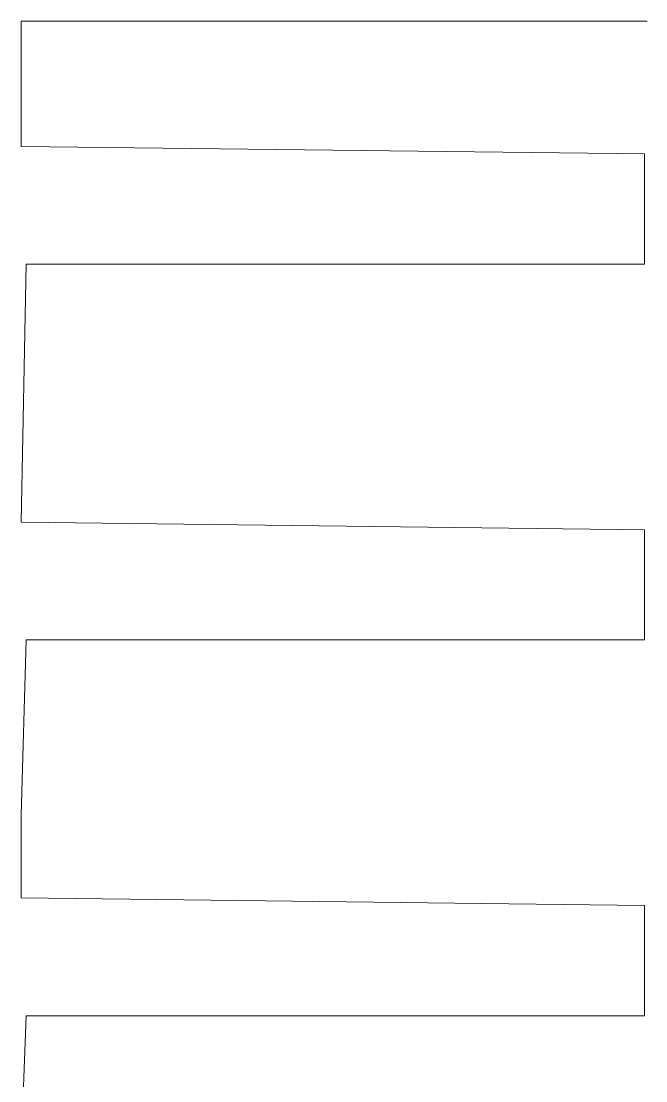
# Model space of a CAD drawing. Header units: centimetres. Extents: x -10.4 to 10.4, y -10.8 to 7.6.
# Drawn here: x -8.678 to -7.267, y 5.24 to 7.633 of the extents above; entities that cross this region are included whole.
import ezdxf
from ezdxf.lldxf.tags import DXFTag

# ---------------------------------------------------------------- set-up
doc = ezdxf.new("R2010")
doc.units = ezdxf.units.CM
doc.header["$MEASUREMENT"] = 0
doc.layers.add('layer 1', color=7, linetype='Continuous')
tags = doc.linetypes.add('New Line1384', pattern=[0.2, 0.1, -0.1]).pattern_tags.tags
tags[6:7] = [DXFTag(74, 4), DXFTag(75, 0), DXFTag(340, '0'), DXFTag(46, 1.0), DXFTag(50, 0.0), DXFTag(44, 0.0), DXFTag(45, 0.0)]
tags[4:5] = [DXFTag(74, 4), DXFTag(75, 0), DXFTag(340, '0'), DXFTag(46, 1.0), DXFTag(50, 0.0), DXFTag(44, 0.0), DXFTag(45, 0.0)]
tags = doc.linetypes.add('New Line1385', pattern=[0.2, 0.1, -0.1]).pattern_tags.tags
tags[6:7] = [DXFTag(74, 4), DXFTag(75, 0), DXFTag(340, '0'), DXFTag(46, 1.0), DXFTag(50, 0.0), DXFTag(44, 0.0), DXFTag(45, 0.0)]
tags[4:5] = [DXFTag(74, 4), DXFTag(75, 0), DXFTag(340, '0'), DXFTag(46, 1.0), DXFTag(50, 0.0), DXFTag(44, 0.0), DXFTag(45, 0.0)]
tags = doc.linetypes.add('New Line1386', pattern=[0.2, 0.1, -0.1]).pattern_tags.tags
tags[6:7] = [DXFTag(74, 4), DXFTag(75, 0), DXFTag(340, '0'), DXFTag(46, 1.0), DXFTag(50, 0.0), DXFTag(44, 0.0), DXFTag(45, 0.0)]
tags[4:5] = [DXFTag(74, 4), DXFTag(75, 0), DXFTag(340, '0'), DXFTag(46, 1.0), DXFTag(50, 0.0), DXFTag(44, 0.0), DXFTag(45, 0.0)]
tags = doc.linetypes.add('New Line1387', pattern=[0.2, 0.1, -0.1]).pattern_tags.tags
tags[6:7] = [DXFTag(74, 4), DXFTag(75, 0), DXFTag(340, '0'), DXFTag(46, 1.0), DXFTag(50, 0.0), DXFTag(44, 0.0), DXFTag(45, 0.0)]
tags[4:5] = [DXFTag(74, 4), DXFTag(75, 0), DXFTag(340, '0'), DXFTag(46, 1.0), DXFTag(50, 0.0), DXFTag(44, 0.0), DXFTag(45, 0.0)]
tags = doc.linetypes.add('New Line1388', pattern=[0.2, 0.1, -0.1]).pattern_tags.tags
tags[6:7] = [DXFTag(74, 4), DXFTag(75, 0), DXFTag(340, '0'), DXFTag(46, 1.0), DXFTag(50, 0.0), DXFTag(44, 0.0), DXFTag(45, 0.0)]
tags[4:5] = [DXFTag(74, 4), DXFTag(75, 0), DXFTag(340, '0'), DXFTag(46, 1.0), DXFTag(50, 0.0), DXFTag(44, 0.0), DXFTag(45, 0.0)]
tags = doc.linetypes.add('New Line1389', pattern=[0.2, 0.1, -0.1]).pattern_tags.tags
tags[6:7] = [DXFTag(74, 4), DXFTag(75, 0), DXFTag(340, '0'), DXFTag(46, 1.0), DXFTag(50, 0.0), DXFTag(44, 0.0), DXFTag(45, 0.0)]
tags[4:5] = [DXFTag(74, 4), DXFTag(75, 0), DXFTag(340, '0'), DXFTag(46, 1.0), DXFTag(50, 0.0), DXFTag(44, 0.0), DXFTag(45, 0.0)]
tags = doc.linetypes.add('New Line1390', pattern=[0.2, 0.1, -0.1]).pattern_tags.tags
tags[6:7] = [DXFTag(74, 4), DXFTag(75, 0), DXFTag(340, '0'), DXFTag(46, 1.0), DXFTag(50, 0.0), DXFTag(44, 0.0), DXFTag(45, 0.0)]
tags[4:5] = [DXFTag(74, 4), DXFTag(75, 0), DXFTag(340, '0'), DXFTag(46, 1.0), DXFTag(50, 0.0), DXFTag(44, 0.0), DXFTag(45, 0.0)]
tags = doc.linetypes.add('New Line1391', pattern=[0.2, 0.1, -0.1]).pattern_tags.tags
tags[6:7] = [DXFTag(74, 4), DXFTag(75, 0), DXFTag(340, '0'), DXFTag(46, 1.0), DXFTag(50, 0.0), DXFTag(44, 0.0), DXFTag(45, 0.0)]
tags[4:5] = [DXFTag(74, 4), DXFTag(75, 0), DXFTag(340, '0'), DXFTag(46, 1.0), DXFTag(50, 0.0), DXFTag(44, 0.0), DXFTag(45, 0.0)]
tags = doc.linetypes.add('New Line1392', pattern=[0.2, 0.1, -0.1]).pattern_tags.tags
tags[6:7] = [DXFTag(74, 4), DXFTag(75, 0), DXFTag(340, '0'), DXFTag(46, 1.0), DXFTag(50, 0.0), DXFTag(44, 0.0), DXFTag(45, 0.0)]
tags[4:5] = [DXFTag(74, 4), DXFTag(75, 0), DXFTag(340, '0'), DXFTag(46, 1.0), DXFTag(50, 0.0), DXFTag(44, 0.0), DXFTag(45, 0.0)]
tags = doc.linetypes.add('New Line1393', pattern=[0.2, 0.1, -0.1]).pattern_tags.tags
tags[6:7] = [DXFTag(74, 4), DXFTag(75, 0), DXFTag(340, '0'), DXFTag(46, 1.0), DXFTag(50, 0.0), DXFTag(44, 0.0), DXFTag(45, 0.0)]
tags[4:5] = [DXFTag(74, 4), DXFTag(75, 0), DXFTag(340, '0'), DXFTag(46, 1.0), DXFTag(50, 0.0), DXFTag(44, 0.0), DXFTag(45, 0.0)]
tags = doc.linetypes.add('New Line1394', pattern=[0.2, 0.1, -0.1]).pattern_tags.tags
tags[6:7] = [DXFTag(74, 4), DXFTag(75, 0), DXFTag(340, '0'), DXFTag(46, 1.0), DXFTag(50, 0.0), DXFTag(44, 0.0), DXFTag(45, 0.0)]
tags[4:5] = [DXFTag(74, 4), DXFTag(75, 0), DXFTag(340, '0'), DXFTag(46, 1.0), DXFTag(50, 0.0), DXFTag(44, 0.0), DXFTag(45, 0.0)]
tags = doc.linetypes.add('New Line1395', pattern=[0.2, 0.1, -0.1]).pattern_tags.tags
tags[6:7] = [DXFTag(74, 4), DXFTag(75, 0), DXFTag(340, '0'), DXFTag(46, 1.0), DXFTag(50, 0.0), DXFTag(44, 0.0), DXFTag(45, 0.0)]
tags[4:5] = [DXFTag(74, 4), DXFTag(75, 0), DXFTag(340, '0'), DXFTag(46, 1.0), DXFTag(50, 0.0), DXFTag(44, 0.0), DXFTag(45, 0.0)]
tags = doc.linetypes.add('New Line1396', pattern=[0.2, 0.1, -0.1]).pattern_tags.tags
tags[6:7] = [DXFTag(74, 4), DXFTag(75, 0), DXFTag(340, '0'), DXFTag(46, 1.0), DXFTag(50, 0.0), DXFTag(44, 0.0), DXFTag(45, 0.0)]
tags[4:5] = [DXFTag(74, 4), DXFTag(75, 0), DXFTag(340, '0'), DXFTag(46, 1.0), DXFTag(50, 0.0), DXFTag(44, 0.0), DXFTag(45, 0.0)]
tags = doc.linetypes.add('New Line1397', pattern=[0.2, 0.1, -0.1]).pattern_tags.tags
tags[6:7] = [DXFTag(74, 4), DXFTag(75, 0), DXFTag(340, '0'), DXFTag(46, 1.0), DXFTag(50, 0.0), DXFTag(44, 0.0), DXFTag(45, 0.0)]
tags[4:5] = [DXFTag(74, 4), DXFTag(75, 0), DXFTag(340, '0'), DXFTag(46, 1.0), DXFTag(50, 0.0), DXFTag(44, 0.0), DXFTag(45, 0.0)]
tags = doc.linetypes.add('New Line1398', pattern=[0.2, 0.1, -0.1]).pattern_tags.tags
tags[6:7] = [DXFTag(74, 4), DXFTag(75, 0), DXFTag(340, '0'), DXFTag(46, 1.0), DXFTag(50, 0.0), DXFTag(44, 0.0), DXFTag(45, 0.0)]
tags[4:5] = [DXFTag(74, 4), DXFTag(75, 0), DXFTag(340, '0'), DXFTag(46, 1.0), DXFTag(50, 0.0), DXFTag(44, 0.0), DXFTag(45, 0.0)]
tags = doc.linetypes.add('New Line1399', pattern=[0.2, 0.1, -0.1]).pattern_tags.tags
tags[6:7] = [DXFTag(74, 4), DXFTag(75, 0), DXFTag(340, '0'), DXFTag(46, 1.0), DXFTag(50, 0.0), DXFTag(44, 0.0), DXFTag(45, 0.0)]
tags[4:5] = [DXFTag(74, 4), DXFTag(75, 0), DXFTag(340, '0'), DXFTag(46, 1.0), DXFTag(50, 0.0), DXFTag(44, 0.0), DXFTag(45, 0.0)]
tags = doc.linetypes.add('New Line1400', pattern=[0.2, 0.1, -0.1]).pattern_tags.tags
tags[6:7] = [DXFTag(74, 4), DXFTag(75, 0), DXFTag(340, '0'), DXFTag(46, 1.0), DXFTag(50, 0.0), DXFTag(44, 0.0), DXFTag(45, 0.0)]
tags[4:5] = [DXFTag(74, 4), DXFTag(75, 0), DXFTag(340, '0'), DXFTag(46, 1.0), DXFTag(50, 0.0), DXFTag(44, 0.0), DXFTag(45, 0.0)]
tags = doc.linetypes.add('New Line1401', pattern=[0.2, 0.1, -0.1]).pattern_tags.tags
tags[6:7] = [DXFTag(74, 4), DXFTag(75, 0), DXFTag(340, '0'), DXFTag(46, 1.0), DXFTag(50, 0.0), DXFTag(44, 0.0), DXFTag(45, 0.0)]
tags[4:5] = [DXFTag(74, 4), DXFTag(75, 0), DXFTag(340, '0'), DXFTag(46, 1.0), DXFTag(50, 0.0), DXFTag(44, 0.0), DXFTag(45, 0.0)]
tags = doc.linetypes.add('New Line1402', pattern=[0.2, 0.1, -0.1]).pattern_tags.tags
tags[6:7] = [DXFTag(74, 4), DXFTag(75, 0), DXFTag(340, '0'), DXFTag(46, 1.0), DXFTag(50, 0.0), DXFTag(44, 0.0), DXFTag(45, 0.0)]
tags[4:5] = [DXFTag(74, 4), DXFTag(75, 0), DXFTag(340, '0'), DXFTag(46, 1.0), DXFTag(50, 0.0), DXFTag(44, 0.0), DXFTag(45, 0.0)]
tags = doc.linetypes.add('New Line1403', pattern=[0.2, 0.1, -0.1]).pattern_tags.tags
tags[6:7] = [DXFTag(74, 4), DXFTag(75, 0), DXFTag(340, '0'), DXFTag(46, 1.0), DXFTag(50, 0.0), DXFTag(44, 0.0), DXFTag(45, 0.0)]
tags[4:5] = [DXFTag(74, 4), DXFTag(75, 0), DXFTag(340, '0'), DXFTag(46, 1.0), DXFTag(50, 0.0), DXFTag(44, 0.0), DXFTag(45, 0.0)]
tags = doc.linetypes.add('New Line1404', pattern=[0.2, 0.1, -0.1]).pattern_tags.tags
tags[6:7] = [DXFTag(74, 4), DXFTag(75, 0), DXFTag(340, '0'), DXFTag(46, 1.0), DXFTag(50, 0.0), DXFTag(44, 0.0), DXFTag(45, 0.0)]
tags[4:5] = [DXFTag(74, 4), DXFTag(75, 0), DXFTag(340, '0'), DXFTag(46, 1.0), DXFTag(50, 0.0), DXFTag(44, 0.0), DXFTag(45, 0.0)]
tags = doc.linetypes.add('New Line1405', pattern=[0.2, 0.1, -0.1]).pattern_tags.tags
tags[6:7] = [DXFTag(74, 4), DXFTag(75, 0), DXFTag(340, '0'), DXFTag(46, 1.0), DXFTag(50, 0.0), DXFTag(44, 0.0), DXFTag(45, 0.0)]
tags[4:5] = [DXFTag(74, 4), DXFTag(75, 0), DXFTag(340, '0'), DXFTag(46, 1.0), DXFTag(50, 0.0), DXFTag(44, 0.0), DXFTag(45, 0.0)]
tags = doc.linetypes.add('New Line1406', pattern=[0.2, 0.1, -0.1]).pattern_tags.tags
tags[6:7] = [DXFTag(74, 4), DXFTag(75, 0), DXFTag(340, '0'), DXFTag(46, 1.0), DXFTag(50, 0.0), DXFTag(44, 0.0), DXFTag(45, 0.0)]
tags[4:5] = [DXFTag(74, 4), DXFTag(75, 0), DXFTag(340, '0'), DXFTag(46, 1.0), DXFTag(50, 0.0), DXFTag(44, 0.0), DXFTag(45, 0.0)]
tags = doc.linetypes.add('New Line1407', pattern=[0.2, 0.1, -0.1]).pattern_tags.tags
tags[6:7] = [DXFTag(74, 4), DXFTag(75, 0), DXFTag(340, '0'), DXFTag(46, 1.0), DXFTag(50, 0.0), DXFTag(44, 0.0), DXFTag(45, 0.0)]
tags[4:5] = [DXFTag(74, 4), DXFTag(75, 0), DXFTag(340, '0'), DXFTag(46, 1.0), DXFTag(50, 0.0), DXFTag(44, 0.0), DXFTag(45, 0.0)]
tags = doc.linetypes.add('New Line1408', pattern=[0.2, 0.1, -0.1]).pattern_tags.tags
tags[6:7] = [DXFTag(74, 4), DXFTag(75, 0), DXFTag(340, '0'), DXFTag(46, 1.0), DXFTag(50, 0.0), DXFTag(44, 0.0), DXFTag(45, 0.0)]
tags[4:5] = [DXFTag(74, 4), DXFTag(75, 0), DXFTag(340, '0'), DXFTag(46, 1.0), DXFTag(50, 0.0), DXFTag(44, 0.0), DXFTag(45, 0.0)]
tags = doc.linetypes.add('New Line1409', pattern=[0.2, 0.1, -0.1]).pattern_tags.tags
tags[6:7] = [DXFTag(74, 4), DXFTag(75, 0), DXFTag(340, '0'), DXFTag(46, 1.0), DXFTag(50, 0.0), DXFTag(44, 0.0), DXFTag(45, 0.0)]
tags[4:5] = [DXFTag(74, 4), DXFTag(75, 0), DXFTag(340, '0'), DXFTag(46, 1.0), DXFTag(50, 0.0), DXFTag(44, 0.0), DXFTag(45, 0.0)]
tags = doc.linetypes.add('New Line1410', pattern=[0.2, 0.1, -0.1]).pattern_tags.tags
tags[6:7] = [DXFTag(74, 4), DXFTag(75, 0), DXFTag(340, '0'), DXFTag(46, 1.0), DXFTag(50, 0.0), DXFTag(44, 0.0), DXFTag(45, 0.0)]
tags[4:5] = [DXFTag(74, 4), DXFTag(75, 0), DXFTag(340, '0'), DXFTag(46, 1.0), DXFTag(50, 0.0), DXFTag(44, 0.0), DXFTag(45, 0.0)]
tags = doc.linetypes.add('New Line1411', pattern=[0.2, 0.1, -0.1]).pattern_tags.tags
tags[6:7] = [DXFTag(74, 4), DXFTag(75, 0), DXFTag(340, '0'), DXFTag(46, 1.0), DXFTag(50, 0.0), DXFTag(44, 0.0), DXFTag(45, 0.0)]
tags[4:5] = [DXFTag(74, 4), DXFTag(75, 0), DXFTag(340, '0'), DXFTag(46, 1.0), DXFTag(50, 0.0), DXFTag(44, 0.0), DXFTag(45, 0.0)]
tags = doc.linetypes.add('New Line1412', pattern=[0.2, 0.1, -0.1]).pattern_tags.tags
tags[6:7] = [DXFTag(74, 4), DXFTag(75, 0), DXFTag(340, '0'), DXFTag(46, 1.0), DXFTag(50, 0.0), DXFTag(44, 0.0), DXFTag(45, 0.0)]
tags[4:5] = [DXFTag(74, 4), DXFTag(75, 0), DXFTag(340, '0'), DXFTag(46, 1.0), DXFTag(50, 0.0), DXFTag(44, 0.0), DXFTag(45, 0.0)]
tags = doc.linetypes.add('New Line1413', pattern=[0.2, 0.1, -0.1]).pattern_tags.tags
tags[6:7] = [DXFTag(74, 4), DXFTag(75, 0), DXFTag(340, '0'), DXFTag(46, 1.0), DXFTag(50, 0.0), DXFTag(44, 0.0), DXFTag(45, 0.0)]
tags[4:5] = [DXFTag(74, 4), DXFTag(75, 0), DXFTag(340, '0'), DXFTag(46, 1.0), DXFTag(50, 0.0), DXFTag(44, 0.0), DXFTag(45, 0.0)]
tags = doc.linetypes.add('New Line1414', pattern=[0.2, 0.1, -0.1]).pattern_tags.tags
tags[6:7] = [DXFTag(74, 4), DXFTag(75, 0), DXFTag(340, '0'), DXFTag(46, 1.0), DXFTag(50, 0.0), DXFTag(44, 0.0), DXFTag(45, 0.0)]
tags[4:5] = [DXFTag(74, 4), DXFTag(75, 0), DXFTag(340, '0'), DXFTag(46, 1.0), DXFTag(50, 0.0), DXFTag(44, 0.0), DXFTag(45, 0.0)]
tags = doc.linetypes.add('New Line1415', pattern=[0.2, 0.1, -0.1]).pattern_tags.tags
tags[6:7] = [DXFTag(74, 4), DXFTag(75, 0), DXFTag(340, '0'), DXFTag(46, 1.0), DXFTag(50, 0.0), DXFTag(44, 0.0), DXFTag(45, 0.0)]
tags[4:5] = [DXFTag(74, 4), DXFTag(75, 0), DXFTag(340, '0'), DXFTag(46, 1.0), DXFTag(50, 0.0), DXFTag(44, 0.0), DXFTag(45, 0.0)]
tags = doc.linetypes.add('New Line1416', pattern=[0.2, 0.1, -0.1]).pattern_tags.tags
tags[6:7] = [DXFTag(74, 4), DXFTag(75, 0), DXFTag(340, '0'), DXFTag(46, 1.0), DXFTag(50, 0.0), DXFTag(44, 0.0), DXFTag(45, 0.0)]
tags[4:5] = [DXFTag(74, 4), DXFTag(75, 0), DXFTag(340, '0'), DXFTag(46, 1.0), DXFTag(50, 0.0), DXFTag(44, 0.0), DXFTag(45, 0.0)]

msp = doc.modelspace()

# ---------------------------------------------------------------- linework, layer by layer
at = {"layer": 'layer 1', "color": 5, "linetype": 'New Line1402', "lineweight": 9}
msp.add_open_spline([(-8.57658, 7.63338), (-8.57658, 7.63338), (-8.67837, 7.63338), (-8.67837, 7.63338)], degree=3, dxfattribs=at)
at = {"layer": 'layer 1', "color": 5, "linetype": 'New Line1403', "lineweight": 9}
msp.add_open_spline([(-8.67837, 7.63338), (-8.67837, 7.63338), (-8.67837, 7.35061), (-8.67837, 7.35061)], degree=3, dxfattribs=at)
at = {"layer": 'layer 1', "color": 5, "linetype": 'New Line1401', "lineweight": 9}
msp.add_open_spline([(-8.45771, 7.63338), (-8.45771, 7.63338), (-8.57658, 7.63338), (-8.57658, 7.63338)], degree=3, dxfattribs=at)
at = {"layer": 'layer 1', "color": 5, "linetype": 'New Line1400', "lineweight": 9}
msp.add_open_spline([(-8.42374, 7.63338), (-8.42374, 7.63338), (-8.45771, 7.63338), (-8.45771, 7.63338)], degree=3, dxfattribs=at)
at = {"layer": 'layer 1', "color": 5, "linetype": 'New Line1399', "lineweight": 9}
msp.add_open_spline([(-8.32194, 7.63338), (-8.32194, 7.63338), (-8.42374, 7.63338), (-8.42374, 7.63338)], degree=3, dxfattribs=at)
at = {"layer": 'layer 1', "color": 5, "linetype": 'New Line1398', "lineweight": 9}
msp.add_open_spline([(-8.24844, 7.63338), (-8.24844, 7.63338), (-8.32194, 7.63338), (-8.32194, 7.63338)], degree=3, dxfattribs=at)
at = {"layer": 'layer 1', "color": 5, "linetype": 'New Line1397', "lineweight": 9}
msp.add_open_spline([(-8.19754, 7.63338), (-8.19754, 7.63338), (-8.24844, 7.63338), (-8.24844, 7.63338)], degree=3, dxfattribs=at)
at = {"layer": 'layer 1', "color": 5, "linetype": 'New Line1396', "lineweight": 9}
msp.add_open_spline([(-8.12958, 7.63338), (-8.12958, 7.63338), (-8.19754, 7.63338), (-8.19754, 7.63338)], degree=3, dxfattribs=at)
at = {"layer": 'layer 1', "color": 5, "linetype": 'New Line1395', "lineweight": 9}
msp.add_open_spline([(-8.07299, 7.63338), (-8.07299, 7.63338), (-8.12958, 7.63338), (-8.12958, 7.63338)], degree=3, dxfattribs=at)
at = {"layer": 'layer 1', "color": 5, "linetype": 'New Line1394', "lineweight": 9}
msp.add_open_spline([(-8.01641, 7.63338), (-8.01641, 7.63338), (-8.07299, 7.63338), (-8.07299, 7.63338)], degree=3, dxfattribs=at)
at = {"layer": 'layer 1', "color": 5, "linetype": 'New Line1393', "lineweight": 9}
msp.add_open_spline([(-7.9486, 7.63338), (-7.9486, 7.63338), (-8.01641, 7.63338), (-8.01641, 7.63338)], degree=3, dxfattribs=at)
at = {"layer": 'layer 1', "color": 5, "linetype": 'New Line1392', "lineweight": 9}
msp.add_open_spline([(-7.90323, 7.63338), (-7.90323, 7.63338), (-7.9486, 7.63338), (-7.9486, 7.63338)], degree=3, dxfattribs=at)
at = {"layer": 'layer 1', "color": 5, "linetype": 'New Line1391', "lineweight": 9}
msp.add_open_spline([(-7.82973, 7.63338), (-7.82973, 7.63338), (-7.90323, 7.63338), (-7.90323, 7.63338)], degree=3, dxfattribs=at)
at = {"layer": 'layer 1', "color": 5, "linetype": 'New Line1390', "lineweight": 9}
msp.add_open_spline([(-7.79575, 7.63338), (-7.79575, 7.63338), (-7.82973, 7.63338), (-7.82973, 7.63338)], degree=3, dxfattribs=at)
at = {"layer": 'layer 1', "color": 5, "linetype": 'New Line1389', "lineweight": 9}
msp.add_open_spline([(-7.71656, 7.63338), (-7.71656, 7.63338), (-7.79575, 7.63338), (-7.79575, 7.63338)], degree=3, dxfattribs=at)
at = {"layer": 'layer 1', "color": 5, "linetype": 'New Line1388', "lineweight": 9}
msp.add_open_spline([(-7.68258, 7.63338), (-7.68258, 7.63338), (-7.71656, 7.63338), (-7.71656, 7.63338)], degree=3, dxfattribs=at)
at = {"layer": 'layer 1', "color": 5, "linetype": 'New Line1387', "lineweight": 9}
msp.add_open_spline([(-7.5751, 7.63338), (-7.5751, 7.63338), (-7.68258, 7.63338), (-7.68258, 7.63338)], degree=3, dxfattribs=at)
at = {"layer": 'layer 1', "color": 5, "linetype": 'New Line1386', "lineweight": 9}
msp.add_open_spline([(-7.46192, 7.63338), (-7.46192, 7.63338), (-7.5751, 7.63338), (-7.5751, 7.63338)], degree=3, dxfattribs=at)
at = {"layer": 'layer 1', "color": 5, "linetype": 'New Line1385', "lineweight": 9}
msp.add_open_spline([(-7.35444, 7.63338), (-7.35444, 7.63338), (-7.46192, 7.63338), (-7.46192, 7.63338)], degree=3, dxfattribs=at)
at = {"layer": 'layer 1', "color": 5, "linetype": 'New Line1384', "lineweight": 9}
msp.add_open_spline([(-7.26387, 7.63338), (-7.26387, 7.63338), (-7.35444, 7.63338), (-7.35444, 7.63338)], degree=3, dxfattribs=at)
at = {"layer": 'layer 1', "color": 5, "linetype": 'New Line1404', "lineweight": 9}
msp.add_open_spline([(-8.67837, 7.35061), (-8.67837, 7.35061), (-7.26956, 7.33354), (-7.26956, 7.33354)], degree=3, dxfattribs=at)
at = {"layer": 'layer 1', "color": 5, "linetype": 'New Line1405', "lineweight": 9}
msp.add_open_spline([(-7.26956, 7.33354), (-7.26956, 7.33354), (-7.26956, 7.08459), (-7.26956, 7.08459)], degree=3, dxfattribs=at)
at = {"layer": 'layer 1', "color": 5, "linetype": 'New Line1407', "lineweight": 9}
msp.add_open_spline([(-8.66715, 7.08459), (-8.66715, 7.08459), (-8.67837, 6.50181), (-8.67837, 6.50181)], degree=3, dxfattribs=at)
at = {"layer": 'layer 1', "color": 5, "linetype": 'New Line1406', "lineweight": 9}
msp.add_open_spline([(-7.26956, 7.08459), (-7.26956, 7.08459), (-8.66715, 7.08459), (-8.66715, 7.08459)], degree=3, dxfattribs=at)
at = {"layer": 'layer 1', "color": 5, "linetype": 'New Line1408', "lineweight": 9}
msp.add_open_spline([(-8.67837, 6.50181), (-8.67837, 6.50181), (-7.26956, 6.4849), (-7.26956, 6.4849)], degree=3, dxfattribs=at)
at = {"layer": 'layer 1', "color": 5, "linetype": 'New Line1409', "lineweight": 9}
msp.add_open_spline([(-7.26956, 6.4849), (-7.26956, 6.4849), (-7.26956, 6.23595), (-7.26956, 6.23595)], degree=3, dxfattribs=at)
at = {"layer": 'layer 1', "color": 5, "linetype": 'New Line1411', "lineweight": 9}
msp.add_open_spline([(-8.66715, 6.23595), (-8.66715, 6.23595), (-8.67837, 5.83986), (-8.67837, 5.83986)], degree=3, dxfattribs=at)
at = {"layer": 'layer 1', "color": 5, "linetype": 'New Line1410', "lineweight": 9}
msp.add_open_spline([(-7.26956, 6.23595), (-7.26956, 6.23595), (-8.66715, 6.23595), (-8.66715, 6.23595)], degree=3, dxfattribs=at)
at = {"layer": 'layer 1', "color": 5, "linetype": 'New Line1412', "lineweight": 9}
msp.add_open_spline([(-8.67837, 5.83986), (-8.67837, 5.83986), (-8.67837, 5.65318), (-8.67837, 5.65318)], degree=3, dxfattribs=at)
at = {"layer": 'layer 1', "color": 5, "linetype": 'New Line1413', "lineweight": 9}
msp.add_open_spline([(-8.67837, 5.65318), (-8.67837, 5.65318), (-7.26956, 5.63611), (-7.26956, 5.63611)], degree=3, dxfattribs=at)
at = {"layer": 'layer 1', "color": 5, "linetype": 'New Line1414', "lineweight": 9}
msp.add_open_spline([(-7.26956, 5.63611), (-7.26956, 5.63611), (-7.26956, 5.38717), (-7.26956, 5.38717)], degree=3, dxfattribs=at)
at = {"layer": 'layer 1', "color": 5, "linetype": 'New Line1416', "lineweight": 9}
msp.add_open_spline([(-8.66715, 5.38717), (-8.66715, 5.38717), (-8.67837, 5.08732), (-8.67837, 5.08732)], degree=3, dxfattribs=at)
at = {"layer": 'layer 1', "color": 5, "linetype": 'New Line1415', "lineweight": 9}
msp.add_open_spline([(-7.26956, 5.38717), (-7.26956, 5.38717), (-8.66715, 5.38717), (-8.66715, 5.38717)], degree=3, dxfattribs=at)

doc.saveas('drawing.dxf')
